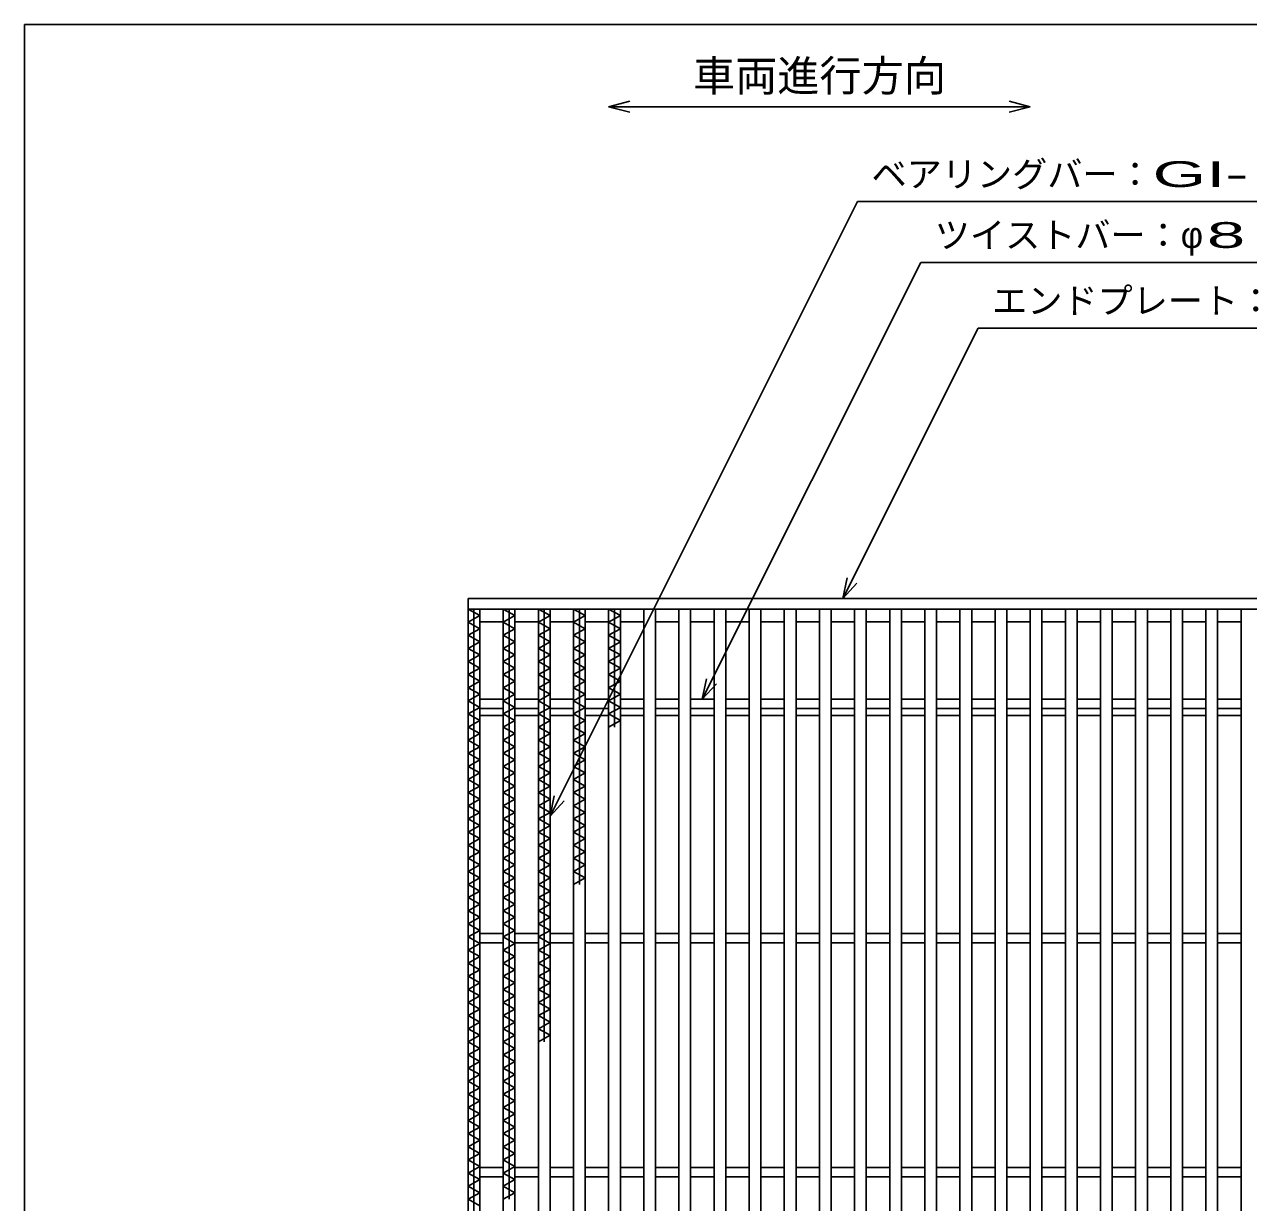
# Model space of a CAD drawing. Units: millimetres, scale not verified. Extents: x -1092 to 1039, y -770 to 632.
# Drawn here: x -1037 to -515, y 129 to 632 of the extents above; entities that cross this region are included whole.
import ezdxf
from ezdxf.enums import TextEntityAlignment as Align

# ---------------------------------------------------------------- set-up
doc = ezdxf.new("R2010")
doc.units = ezdxf.units.MM
doc.header["$LTSCALE"] = 6
for name, color, linetype, lineweight in [('0_2', 150, 'Continuous', 25), ('16', 3, 'Continuous', 25), ('22', 4, 'Continuous', 25)]:
    doc.layers.add(name, color=color, linetype=linetype, lineweight=lineweight)
doc.styles.add('ベクトル', font='')
doc.styles.get('ベクトル').set_extended_font_data('ベクトル')

msp = doc.modelspace()

# ---------------------------------------------------------------- linework, layer by layer
at = {"layer": '0_2'}
for p, q in [((-1037.4, -687.9), (-1037.4, 632.1)), ((-1037.4, 632.1), (1038.6, 632.1))]:
    msp.add_line(p, q, dxfattribs=at)
at = {"layer": '16'}
for p, q in [((-848, 387), (-258, 387)), ((-848, 382.5), (-848, 387)), ((-258, 382.5), (-848, 382.5)), ((-848, 382.5), (-848, -198.5)), ((-843, 382.5), (-848, 382.5)), ((-848, 382.5), (-843, 379.7)), ((-845.5, 382.5), (-845.5, 63.3)), ((-843, -198.5), (-843, 382.5)), ((-833, 382.5), (-833, -198.5)), ((-828, 382.5), (-833, 382.5)), ((-833, 382.5), (-828, 379.7)), ((-830.5, 382.5), (-830.5, 130.5)), ((-828, -198.5), (-828, 382.5)), ((-818, 382.5), (-818, -198.5)), ((-813, 382.5), (-818, 382.5)), ((-818, 382.5), (-813, 379.7)), ((-815.5, 382.5), (-815.5, 197.7)), ((-813, -198.5), (-813, 382.5)), ((-803, 382.5), (-803, -198.5)), ((-798, 382.5), (-803, 382.5)), ((-803, 382.5), (-798, 379.7)), ((-800.5, 382.5), (-800.5, 264.9)), ((-798, -198.5), (-798, 382.5)), ((-788, 382.5), (-788, -198.5)), ((-783, 382.5), (-788, 382.5)), ((-788, 382.5), (-783, 379.7)), ((-785.5, 382.5), (-785.5, 332.1)), ((-783, -198.5), (-783, 382.5)), ((-773, 382.5), (-773, -198.5)), ((-768, 382.5), (-773, 382.5)), ((-768, -198.5), (-768, 382.5)), ((-758, 382.5), (-758, -198.5)), ((-753, 382.5), (-758, 382.5)), ((-753, -198.5), (-753, 382.5)), ((-743, 382.5), (-743, -198.5)), ((-738, 382.5), (-743, 382.5)), ((-738, -198.5), (-738, 382.5)), ((-728, 382.5), (-728, -198.5)), ((-723, 382.5), (-728, 382.5)), ((-723, -198.5), (-723, 382.5)), ((-713, 382.5), (-713, -198.5)), ((-708, 382.5), (-713, 382.5)), ((-708, -198.5), (-708, 382.5)), ((-698, 382.5), (-698, -198.5)), ((-693, 382.5), (-698, 382.5)), ((-693, -198.5), (-693, 382.5)), ((-683, 382.5), (-683, -198.5)), ((-678, 382.5), (-683, 382.5)), ((-678, -198.5), (-678, 382.5)), ((-668, 382.5), (-668, -198.5)), ((-663, 382.5), (-668, 382.5)), ((-663, -198.5), (-663, 382.5)), ((-653, 382.5), (-653, -198.5)), ((-648, 382.5), (-653, 382.5)), ((-648, -198.5), (-648, 382.5)), ((-638, 382.5), (-638, -198.5)), ((-633, 382.5), (-638, 382.5)), ((-633, -198.5), (-633, 382.5)), ((-623, 382.5), (-623, -198.5)), ((-618, 382.5), (-623, 382.5)), ((-618, -198.5), (-618, 382.5)), ((-608, 382.5), (-608, -198.5)), ((-603, 382.5), (-608, 382.5)), ((-603, -198.5), (-603, 382.5)), ((-593, 382.5), (-593, -198.5)), ((-588, 382.5), (-593, 382.5)), ((-588, -198.5), (-588, 382.5)), ((-578, 382.5), (-578, -198.5)), ((-573, 382.5), (-578, 382.5)), ((-573, -198.5), (-573, 382.5)), ((-563, 382.5), (-563, -198.5)), ((-558, 382.5), (-563, 382.5)), ((-558, -198.5), (-558, 382.5)), ((-548, 382.5), (-548, -198.5)), ((-543, 382.5), (-548, 382.5)), ((-543, -198.5), (-543, 382.5)), ((-533, 382.5), (-533, -198.5)), ((-528, 382.5), (-533, 382.5)), ((-528, -198.5), (-528, 382.5)), ((-518, 382.5), (-518, -198.5)), ((-513, 382.5), (-518, 382.5)), ((-843, 379.7), (-848, 376.9)), ((-848, 376.9), (-843, 374.1)), ((-843, 377), (-833, 377)), ((-828, 379.7), (-833, 376.9)), ((-833, 376.9), (-828, 374.1)), ((-828, 377), (-818, 377)), ((-813, 379.7), (-818, 376.9)), ((-818, 376.9), (-813, 374.1)), ((-813, 377), (-803, 377)), ((-798, 379.7), (-803, 376.9)), ((-803, 376.9), (-798, 374.1)), ((-798, 377), (-788, 377)), ((-783, 379.7), (-788, 376.9)), ((-788, 376.9), (-783, 374.1)), ((-783, 377), (-773, 377)), ((-768, 377), (-758, 377)), ((-753, 377), (-743, 377)), ((-738, 377), (-728, 377)), ((-723, 377), (-713, 377)), ((-708, 377), (-698, 377)), ((-693, 377), (-683, 377)), ((-678, 377), (-668, 377)), ((-663, 377), (-653, 377)), ((-648, 377), (-638, 377)), ((-633, 377), (-623, 377)), ((-618, 377), (-608, 377)), ((-603, 377), (-593, 377)), ((-588, 377), (-578, 377)), ((-573, 377), (-563, 377)), ((-558, 377), (-548, 377)), ((-543, 377), (-533, 377)), ((-528, 377), (-518, 377)), ((-843, 374.1), (-848, 371.3)), ((-848, 371.3), (-843, 368.5)), ((-828, 374.1), (-833, 371.3)), ((-833, 371.3), (-828, 368.5)), ((-813, 374.1), (-818, 371.3)), ((-818, 371.3), (-813, 368.5)), ((-798, 374.1), (-803, 371.3)), ((-803, 371.3), (-798, 368.5)), ((-783, 374.1), (-788, 371.3)), ((-788, 371.3), (-783, 368.5)), ((-843, 368.5), (-848, 365.7)), ((-828, 368.5), (-833, 365.7)), ((-813, 368.5), (-818, 365.7)), ((-798, 368.5), (-803, 365.7)), ((-783, 368.5), (-788, 365.7)), ((-848, 365.7), (-843, 362.9)), ((-843, 362.9), (-848, 360.1)), ((-833, 365.7), (-828, 362.9)), ((-828, 362.9), (-833, 360.1)), ((-818, 365.7), (-813, 362.9)), ((-813, 362.9), (-818, 360.1)), ((-803, 365.7), (-798, 362.9)), ((-798, 362.9), (-803, 360.1)), ((-788, 365.7), (-783, 362.9)), ((-783, 362.9), (-788, 360.1)), ((-848, 360.1), (-843, 357.3)), ((-843, 357.3), (-848, 354.5)), ((-833, 360.1), (-828, 357.3)), ((-828, 357.3), (-833, 354.5)), ((-818, 360.1), (-813, 357.3)), ((-813, 357.3), (-818, 354.5)), ((-803, 360.1), (-798, 357.3)), ((-798, 357.3), (-803, 354.5)), ((-788, 360.1), (-783, 357.3)), ((-783, 357.3), (-788, 354.5)), ((-848, 354.5), (-843, 351.7)), ((-843, 351.7), (-848, 348.9)), ((-833, 354.5), (-828, 351.7)), ((-828, 351.7), (-833, 348.9)), ((-818, 354.5), (-813, 351.7)), ((-813, 351.7), (-818, 348.9)), ((-803, 354.5), (-798, 351.7)), ((-798, 351.7), (-803, 348.9)), ((-788, 354.5), (-783, 351.7)), ((-783, 351.7), (-788, 348.9)), ((-848, 348.9), (-843, 346.1)), ((-843, 346.1), (-848, 343.3)), ((-833, 348.9), (-828, 346.1)), ((-828, 346.1), (-833, 343.3)), ((-818, 348.9), (-813, 346.1)), ((-813, 346.1), (-818, 343.3)), ((-803, 348.9), (-798, 346.1)), ((-798, 346.1), (-803, 343.3)), ((-788, 348.9), (-783, 346.1)), ((-783, 346.1), (-788, 343.3)), ((-848, 343.3), (-843, 340.5)), ((-843, 340.5), (-848, 337.7)), ((-843, 344), (-833, 344)), ((-843, 340), (-833, 340)), ((-833, 343.3), (-828, 340.5)), ((-828, 340.5), (-833, 337.7)), ((-828, 344), (-818, 344)), ((-828, 340), (-818, 340)), ((-818, 343.3), (-813, 340.5)), ((-813, 340.5), (-818, 337.7)), ((-813, 344), (-803, 344)), ((-813, 340), (-803, 340)), ((-803, 343.3), (-798, 340.5)), ((-798, 340.5), (-803, 337.7)), ((-798, 344), (-788, 344)), ((-798, 340), (-788, 340)), ((-788, 343.3), (-783, 340.5)), ((-783, 340.5), (-788, 337.7)), ((-783, 344), (-773, 344)), ((-783, 340), (-773, 340)), ((-768, 344), (-758, 344)), ((-768, 340), (-758, 340)), ((-753, 344), (-743, 344)), ((-753, 340), (-743, 340)), ((-738, 344), (-728, 344)), ((-738, 340), (-728, 340)), ((-723, 344), (-713, 344)), ((-723, 340), (-713, 340)), ((-708, 344), (-698, 344)), ((-708, 340), (-698, 340)), ((-693, 344), (-683, 344)), ((-693, 340), (-683, 340)), ((-678, 344), (-668, 344)), ((-678, 340), (-668, 340)), ((-663, 344), (-653, 344)), ((-663, 340), (-653, 340)), ((-648, 344), (-638, 344)), ((-648, 340), (-638, 340)), ((-633, 344), (-623, 344)), ((-633, 340), (-623, 340)), ((-618, 344), (-608, 344)), ((-618, 340), (-608, 340)), ((-603, 344), (-593, 344)), ((-603, 340), (-593, 340)), ((-588, 344), (-578, 344)), ((-588, 340), (-578, 340)), ((-573, 344), (-563, 344)), ((-573, 340), (-563, 340)), ((-558, 344), (-548, 344)), ((-558, 340), (-548, 340)), ((-543, 344), (-533, 344)), ((-543, 340), (-533, 340)), ((-528, 344), (-518, 344)), ((-528, 340), (-518, 340)), ((-848, 337.7), (-843, 334.9)), ((-843, 334.9), (-848, 332.1)), ((-843, 337), (-833, 337)), ((-833, 337.7), (-828, 334.9)), ((-828, 334.9), (-833, 332.1)), ((-828, 337), (-818, 337)), ((-818, 337.7), (-813, 334.9)), ((-813, 334.9), (-818, 332.1)), ((-813, 337), (-803, 337)), ((-803, 337.7), (-798, 334.9)), ((-798, 334.9), (-803, 332.1)), ((-798, 337), (-788, 337)), ((-788, 337.7), (-783, 334.9)), ((-783, 334.9), (-788, 332.1)), ((-783, 337), (-773, 337)), ((-768, 337), (-758, 337)), ((-753, 337), (-743, 337)), ((-738, 337), (-728, 337)), ((-723, 337), (-713, 337)), ((-708, 337), (-698, 337)), ((-693, 337), (-683, 337)), ((-678, 337), (-668, 337)), ((-663, 337), (-653, 337)), ((-648, 337), (-638, 337)), ((-633, 337), (-623, 337)), ((-618, 337), (-608, 337)), ((-603, 337), (-593, 337)), ((-588, 337), (-578, 337)), ((-573, 337), (-563, 337)), ((-558, 337), (-548, 337)), ((-543, 337), (-533, 337)), ((-528, 337), (-518, 337)), ((-848, 332.1), (-843, 329.3)), ((-843, 329.3), (-848, 326.5)), ((-833, 332.1), (-828, 329.3)), ((-828, 329.3), (-833, 326.5)), ((-818, 332.1), (-813, 329.3)), ((-813, 329.3), (-818, 326.5)), ((-803, 332.1), (-798, 329.3)), ((-798, 329.3), (-803, 326.5)), ((-848, 326.5), (-843, 323.7)), ((-833, 326.5), (-828, 323.7)), ((-818, 326.5), (-813, 323.7)), ((-803, 326.5), (-798, 323.7)), ((-843, 323.7), (-848, 320.9)), ((-848, 320.9), (-843, 318.1)), ((-828, 323.7), (-833, 320.9)), ((-833, 320.9), (-828, 318.1)), ((-813, 323.7), (-818, 320.9)), ((-818, 320.9), (-813, 318.1)), ((-798, 323.7), (-803, 320.9)), ((-803, 320.9), (-798, 318.1)), ((-843, 318.1), (-848, 315.3)), ((-848, 315.3), (-843, 312.5)), ((-828, 318.1), (-833, 315.3)), ((-833, 315.3), (-828, 312.5)), ((-813, 318.1), (-818, 315.3)), ((-818, 315.3), (-813, 312.5)), ((-798, 318.1), (-803, 315.3)), ((-803, 315.3), (-798, 312.5)), ((-843, 312.5), (-848, 309.7)), ((-848, 309.7), (-843, 306.9)), ((-828, 312.5), (-833, 309.7)), ((-833, 309.7), (-828, 306.9)), ((-813, 312.5), (-818, 309.7)), ((-818, 309.7), (-813, 306.9)), ((-798, 312.5), (-803, 309.7)), ((-803, 309.7), (-798, 306.9)), ((-843, 306.9), (-848, 304.1)), ((-848, 304.1), (-843, 301.3)), ((-828, 306.9), (-833, 304.1)), ((-833, 304.1), (-828, 301.3)), ((-813, 306.9), (-818, 304.1)), ((-818, 304.1), (-813, 301.3)), ((-798, 306.9), (-803, 304.1)), ((-803, 304.1), (-798, 301.3)), ((-843, 301.3), (-848, 298.5)), ((-848, 298.5), (-843, 295.7)), ((-828, 301.3), (-833, 298.5)), ((-833, 298.5), (-828, 295.7)), ((-813, 301.3), (-818, 298.5)), ((-818, 298.5), (-813, 295.7)), ((-798, 301.3), (-803, 298.5)), ((-803, 298.5), (-798, 295.7)), ((-843, 295.7), (-848, 292.9)), ((-848, 292.9), (-843, 290.1)), ((-828, 295.7), (-833, 292.9)), ((-833, 292.9), (-828, 290.1)), ((-813, 295.7), (-818, 292.9)), ((-818, 292.9), (-813, 290.1)), ((-798, 295.7), (-803, 292.9)), ((-803, 292.9), (-798, 290.1)), ((-843, 290.1), (-848, 287.3)), ((-828, 290.1), (-833, 287.3)), ((-813, 290.1), (-818, 287.3)), ((-798, 290.1), (-803, 287.3)), ((-848, 287.3), (-843, 284.5)), ((-843, 284.5), (-848, 281.7)), ((-833, 287.3), (-828, 284.5)), ((-828, 284.5), (-833, 281.7)), ((-818, 287.3), (-813, 284.5)), ((-813, 284.5), (-818, 281.7)), ((-803, 287.3), (-798, 284.5)), ((-798, 284.5), (-803, 281.7)), ((-848, 281.7), (-843, 278.9)), ((-843, 278.9), (-848, 276.1)), ((-833, 281.7), (-828, 278.9)), ((-828, 278.9), (-833, 276.1)), ((-818, 281.7), (-813, 278.9)), ((-813, 278.9), (-818, 276.1)), ((-803, 281.7), (-798, 278.9)), ((-798, 278.9), (-803, 276.1)), ((-848, 276.1), (-843, 273.3)), ((-843, 273.3), (-848, 270.5)), ((-833, 276.1), (-828, 273.3)), ((-828, 273.3), (-833, 270.5)), ((-818, 276.1), (-813, 273.3)), ((-813, 273.3), (-818, 270.5)), ((-803, 276.1), (-798, 273.3)), ((-798, 273.3), (-803, 270.5)), ((-848, 270.5), (-843, 267.7)), ((-843, 267.7), (-848, 264.9)), ((-833, 270.5), (-828, 267.7)), ((-828, 267.7), (-833, 264.9)), ((-818, 270.5), (-813, 267.7)), ((-813, 267.7), (-818, 264.9)), ((-803, 270.5), (-798, 267.7)), ((-798, 267.7), (-803, 264.9)), ((-848, 264.9), (-843, 262.1)), ((-843, 262.1), (-848, 259.3)), ((-833, 264.9), (-828, 262.1)), ((-828, 262.1), (-833, 259.3)), ((-818, 264.9), (-813, 262.1)), ((-813, 262.1), (-818, 259.3)), ((-848, 259.3), (-843, 256.5)), ((-843, 256.5), (-848, 253.7)), ((-833, 259.3), (-828, 256.5)), ((-828, 256.5), (-833, 253.7)), ((-818, 259.3), (-813, 256.5)), ((-813, 256.5), (-818, 253.7)), ((-848, 253.7), (-843, 250.9)), ((-843, 250.9), (-848, 248.1)), ((-833, 253.7), (-828, 250.9)), ((-828, 250.9), (-833, 248.1)), ((-818, 253.7), (-813, 250.9)), ((-813, 250.9), (-818, 248.1)), ((-848, 248.1), (-843, 245.3)), ((-833, 248.1), (-828, 245.3)), ((-818, 248.1), (-813, 245.3)), ((-843, 245.3), (-848, 242.5)), ((-848, 242.5), (-843, 239.7)), ((-843, 244), (-833, 244)), ((-828, 245.3), (-833, 242.5)), ((-833, 242.5), (-828, 239.7)), ((-828, 244), (-818, 244)), ((-813, 245.3), (-818, 242.5)), ((-818, 242.5), (-813, 239.7)), ((-813, 244), (-803, 244)), ((-798, 244), (-788, 244)), ((-783, 244), (-773, 244)), ((-768, 244), (-758, 244)), ((-753, 244), (-743, 244)), ((-738, 244), (-728, 244)), ((-723, 244), (-713, 244)), ((-708, 244), (-698, 244)), ((-693, 244), (-683, 244)), ((-678, 244), (-668, 244)), ((-663, 244), (-653, 244)), ((-648, 244), (-638, 244)), ((-633, 244), (-623, 244)), ((-618, 244), (-608, 244)), ((-603, 244), (-593, 244)), ((-588, 244), (-578, 244)), ((-573, 244), (-563, 244)), ((-558, 244), (-548, 244)), ((-543, 244), (-533, 244)), ((-528, 244), (-518, 244)), ((-843, 239.7), (-848, 236.9)), ((-848, 236.9), (-843, 234.1)), ((-843, 240), (-833, 240)), ((-828, 239.7), (-833, 236.9)), ((-833, 236.9), (-828, 234.1)), ((-828, 240), (-818, 240)), ((-813, 239.7), (-818, 236.9)), ((-818, 236.9), (-813, 234.1)), ((-813, 240), (-803, 240)), ((-798, 240), (-788, 240)), ((-783, 240), (-773, 240)), ((-768, 240), (-758, 240)), ((-753, 240), (-743, 240)), ((-738, 240), (-728, 240)), ((-723, 240), (-713, 240)), ((-708, 240), (-698, 240)), ((-693, 240), (-683, 240)), ((-678, 240), (-668, 240)), ((-663, 240), (-653, 240)), ((-648, 240), (-638, 240)), ((-633, 240), (-623, 240)), ((-618, 240), (-608, 240)), ((-603, 240), (-593, 240)), ((-588, 240), (-578, 240)), ((-573, 240), (-563, 240)), ((-558, 240), (-548, 240)), ((-543, 240), (-533, 240)), ((-528, 240), (-518, 240)), ((-843, 234.1), (-848, 231.3)), ((-848, 231.3), (-843, 228.5)), ((-828, 234.1), (-833, 231.3)), ((-833, 231.3), (-828, 228.5)), ((-813, 234.1), (-818, 231.3)), ((-818, 231.3), (-813, 228.5)), ((-843, 228.5), (-848, 225.7)), ((-848, 225.7), (-843, 222.9)), ((-828, 228.5), (-833, 225.7)), ((-833, 225.7), (-828, 222.9)), ((-813, 228.5), (-818, 225.7)), ((-818, 225.7), (-813, 222.9)), ((-843, 222.9), (-848, 220.1)), ((-848, 220.1), (-843, 217.3)), ((-828, 222.9), (-833, 220.1)), ((-833, 220.1), (-828, 217.3)), ((-813, 222.9), (-818, 220.1)), ((-818, 220.1), (-813, 217.3)), ((-843, 217.3), (-848, 214.5)), ((-848, 214.5), (-843, 211.7)), ((-828, 217.3), (-833, 214.5)), ((-833, 214.5), (-828, 211.7)), ((-813, 217.3), (-818, 214.5)), ((-818, 214.5), (-813, 211.7)), ((-843, 211.7), (-848, 208.9)), ((-828, 211.7), (-833, 208.9)), ((-813, 211.7), (-818, 208.9)), ((-848, 208.9), (-843, 206.1)), ((-843, 206.1), (-848, 203.3)), ((-833, 208.9), (-828, 206.1)), ((-828, 206.1), (-833, 203.3)), ((-818, 208.9), (-813, 206.1)), ((-813, 206.1), (-818, 203.3)), ((-848, 203.3), (-843, 200.5)), ((-843, 200.5), (-848, 197.7)), ((-833, 203.3), (-828, 200.5)), ((-828, 200.5), (-833, 197.7)), ((-818, 203.3), (-813, 200.5)), ((-813, 200.5), (-818, 197.7)), ((-848, 197.7), (-843, 194.9)), ((-843, 194.9), (-848, 192.1)), ((-833, 197.7), (-828, 194.9)), ((-828, 194.9), (-833, 192.1)), ((-848, 192.1), (-843, 189.3)), ((-843, 189.3), (-848, 186.5)), ((-833, 192.1), (-828, 189.3)), ((-828, 189.3), (-833, 186.5)), ((-848, 186.5), (-843, 183.7)), ((-843, 183.7), (-848, 180.9)), ((-833, 186.5), (-828, 183.7)), ((-828, 183.7), (-833, 180.9)), ((-848, 180.9), (-843, 178.1)), ((-843, 178.1), (-848, 175.3)), ((-833, 180.9), (-828, 178.1)), ((-828, 178.1), (-833, 175.3)), ((-848, 175.3), (-843, 172.5)), ((-843, 172.5), (-848, 169.7)), ((-833, 175.3), (-828, 172.5)), ((-828, 172.5), (-833, 169.7)), ((-848, 169.7), (-843, 166.9)), ((-833, 169.7), (-828, 166.9)), ((-843, 166.9), (-848, 164.1)), ((-848, 164.1), (-843, 161.3)), ((-828, 166.9), (-833, 164.1)), ((-833, 164.1), (-828, 161.3)), ((-843, 161.3), (-848, 158.5)), ((-848, 158.5), (-843, 155.7)), ((-828, 161.3), (-833, 158.5)), ((-833, 158.5), (-828, 155.7)), ((-843, 155.7), (-848, 152.9)), ((-848, 152.9), (-843, 150.1)), ((-828, 155.7), (-833, 152.9)), ((-833, 152.9), (-828, 150.1)), ((-843, 150.1), (-848, 147.3)), ((-848, 147.3), (-843, 144.5)), ((-828, 150.1), (-833, 147.3)), ((-833, 147.3), (-828, 144.5)), ((-843, 144.5), (-848, 141.7)), ((-848, 141.7), (-843, 138.9)), ((-843, 144), (-833, 144)), ((-828, 144.5), (-833, 141.7)), ((-833, 141.7), (-828, 138.9)), ((-828, 144), (-818, 144)), ((-813, 144), (-803, 144)), ((-798, 144), (-788, 144)), ((-783, 144), (-773, 144)), ((-768, 144), (-758, 144)), ((-753, 144), (-743, 144)), ((-738, 144), (-728, 144)), ((-723, 144), (-713, 144)), ((-708, 144), (-698, 144)), ((-693, 144), (-683, 144)), ((-678, 144), (-668, 144)), ((-663, 144), (-653, 144)), ((-648, 144), (-638, 144)), ((-633, 144), (-623, 144)), ((-618, 144), (-608, 144)), ((-603, 144), (-593, 144)), ((-588, 144), (-578, 144)), ((-573, 144), (-563, 144)), ((-558, 144), (-548, 144)), ((-543, 144), (-533, 144)), ((-528, 144), (-518, 144)), ((-843, 138.9), (-848, 136.1)), ((-848, 136.1), (-843, 133.3)), ((-843, 140), (-833, 140)), ((-828, 138.9), (-833, 136.1)), ((-833, 136.1), (-828, 133.3)), ((-828, 140), (-818, 140)), ((-813, 140), (-803, 140)), ((-798, 140), (-788, 140)), ((-783, 140), (-773, 140)), ((-768, 140), (-758, 140)), ((-753, 140), (-743, 140)), ((-738, 140), (-728, 140)), ((-723, 140), (-713, 140)), ((-708, 140), (-698, 140)), ((-693, 140), (-683, 140)), ((-678, 140), (-668, 140)), ((-663, 140), (-653, 140)), ((-648, 140), (-638, 140)), ((-633, 140), (-623, 140)), ((-618, 140), (-608, 140)), ((-603, 140), (-593, 140)), ((-588, 140), (-578, 140)), ((-573, 140), (-563, 140)), ((-558, 140), (-548, 140)), ((-543, 140), (-533, 140)), ((-528, 140), (-518, 140)), ((-843, 133.3), (-848, 130.5)), ((-828, 133.3), (-833, 130.5)), ((-848, 130.5), (-843, 127.7))]:
    msp.add_line(p, q, dxfattribs=at)
at = {"layer": '22'}
for p, q in [((-788, 597), (-779, 599.4)), ((-779, 594.6), (-788, 597)), ((-788, 597), (-608, 597)), ((-608, 597), (-617, 599.4)), ((-617, 594.6), (-608, 597)), ((-813, 294), (-681.75, 556.5)), ((-681.75, 556.5), (-405.75, 556.5)), ((-748, 344), (-654.75, 530.5)), ((-654.75, 530.5), (-390.75, 530.5)), ((-688, 387), (-630.25, 502.5)), ((-630.25, 502.5), (-378.25, 502.5)), ((-688, 387), (-686.2, 395.76)), ((-688, 387), (-682, 393.6)), ((-748, 344), (-746.2, 352.76)), ((-748, 344), (-742, 350.6)), ((-813, 294), (-811.2, 302.76)), ((-813, 294), (-807, 300.6))]:
    msp.add_line(p, q, dxfattribs=at)

# ---------------------------------------------------------------- texts
at = {"layer": '22', "color": 2, "style": 'ベクトル'}
for s, height, p in [('車両進行方向', 13.2, (-752, 610.2)), ('ベアリングバー：', 11, (-675.75, 568.2)), ('ツイストバー：', 11, (-648.75, 542.2)), ('φ', 11, (-543.75, 542.2)), ('エンドプレート：', 11, (-624.25, 514.2))]:
    msp.add_text(s, height=height, dxfattribs=at).set_placement(p, align=Align.MIDDLE_LEFT)
at = {"layer": '22', "color": 2, "style": 'ベクトル', "width": 2}
for s, p in [('GI-', (-555.75, 568.2)), (' 8 ', (-540.75, 542.2))]:
    msp.add_text(s, height=11, dxfattribs=at).set_placement(p, align=Align.MIDDLE_LEFT)

doc.saveas('drawing.dxf')
